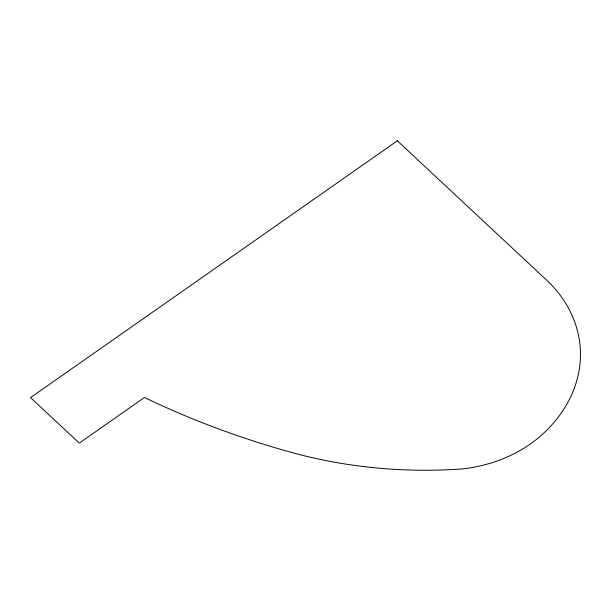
<?xml version="1.0" encoding="UTF-8"?>
<svg xmlns="http://www.w3.org/2000/svg" width="611" height="611" viewBox="0 0 611 611"><rect width="100%" height="100%" fill="white"/><g stroke="black" fill="none" stroke-linecap="round" stroke-linejoin="round"><path stroke-width="0.92" d="M397.349 140.805L30.55 397.601L79.308 443.112L144.463 397.501A816.204 655.267 -4.1 0 0 289.675 451.941A420.345 337.463 -4.1 0 0 461.84 468.965A126.08 101.22 -4.1 0 0 543.042 433.764A145.96 117.182 -4.1 0 0 545.081 278.685L397.349 140.805"/></g></svg>
